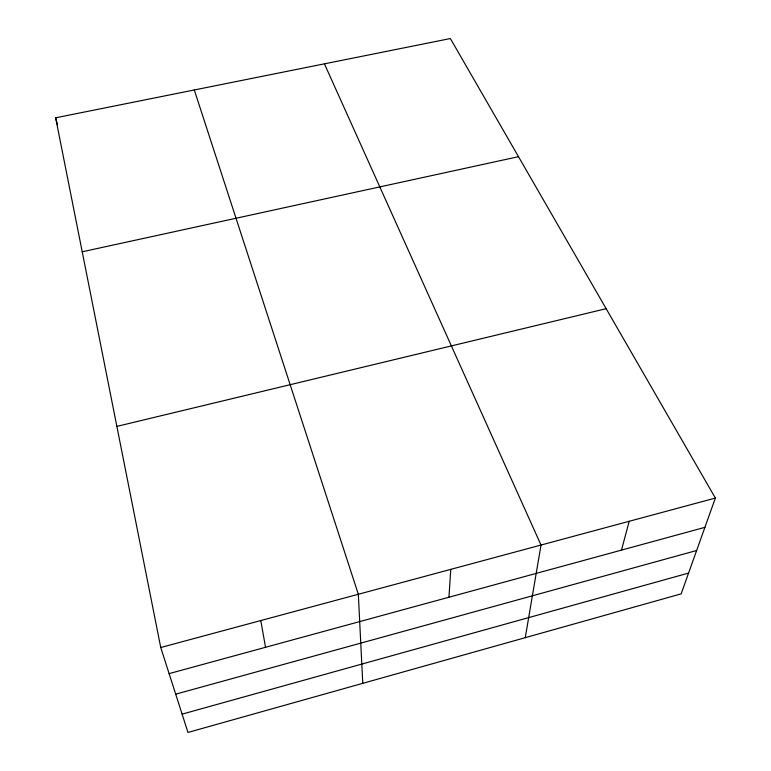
<?xml version="1.0" encoding="UTF-8"?>
<svg xmlns="http://www.w3.org/2000/svg" width="771" height="771" viewBox="0 0 771 771"><rect width="100%" height="100%" fill="white"/><g stroke="black" fill="none" stroke-linecap="round" stroke-linejoin="round"><path stroke-width="1.16" d="M448.953 597.226L450.756 569.374M525.263 637.665L541.02 545.049L324.418 63.839M621.493 550.118L629.194 521.292M715.363 498.066L681.15 593.863L187.97 732.45L160.744 647.515L55.637 117.809L450.37 38.55L715.363 498.066L160.744 647.515M182.101 714.139L688.57 573.084M175.701 694.17L696.637 550.504M169.109 673.623L704.906 527.345M116.864 426.392L606.151 308.679M82.218 251.78L518.497 156.677M194.292 89.966L358.332 594.277L362.765 683.328M55.637 117.809L57.497 124.729M260.771 620.568L265.552 647.293"/></g></svg>
